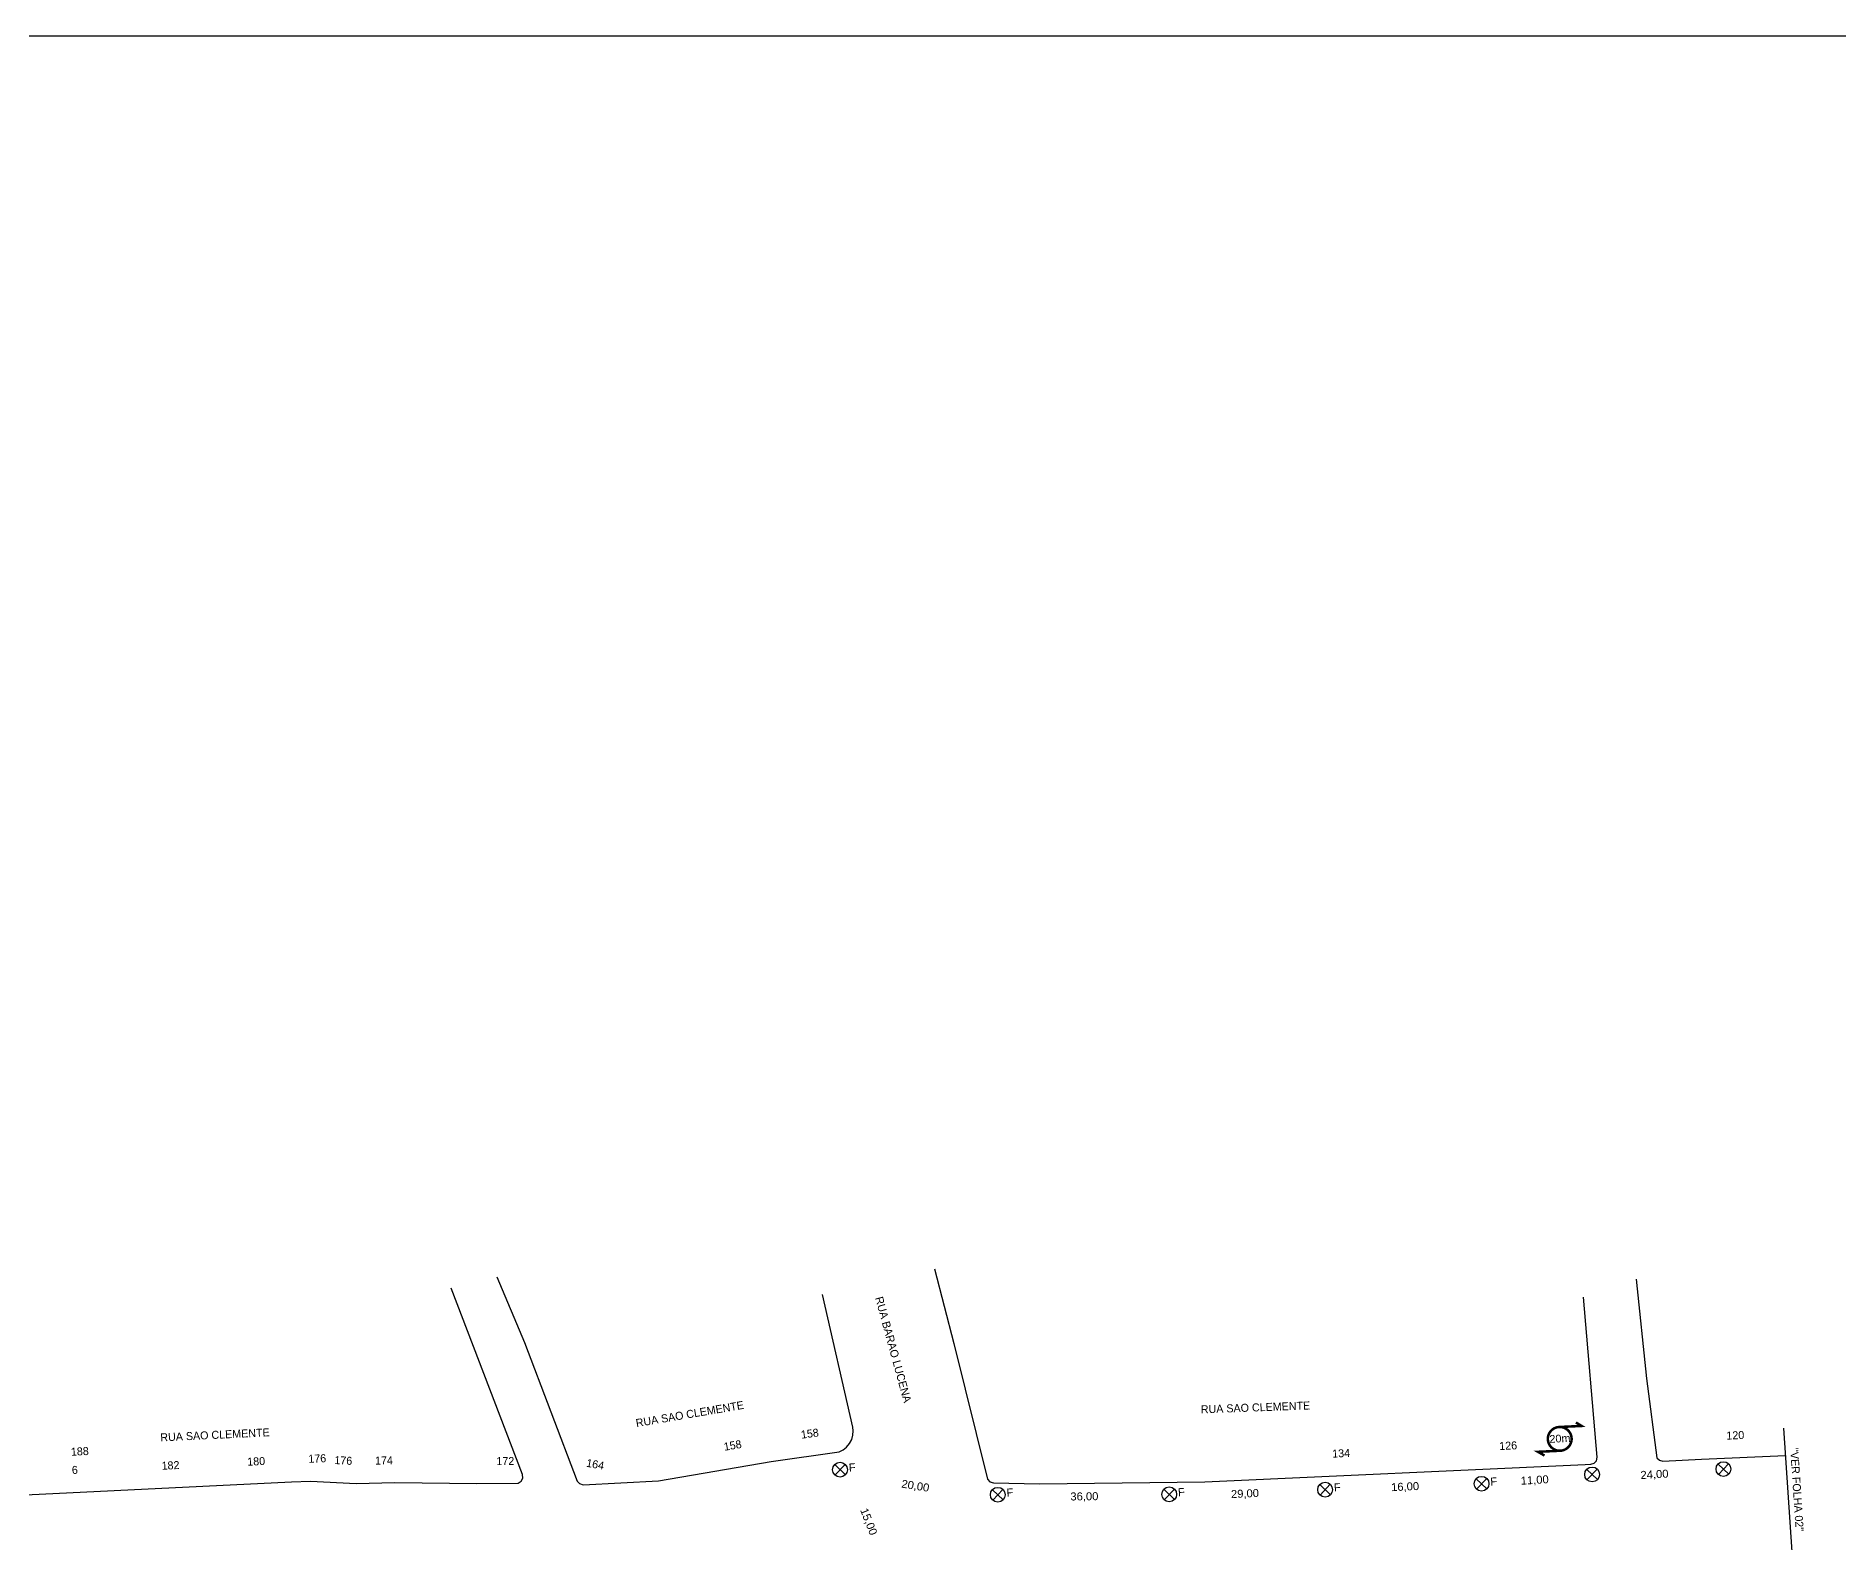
# Model space of a CAD drawing. Header units: inches. Extents: x 12732 to 16384, y 8731 to 9325.
# Drawn here: x 13991 to 14261.3, y 9098.9 to 9324.9 of the extents above; entities that cross this region are included whole.
import ezdxf

# ---------------------------------------------------------------- set-up
doc = ezdxf.new("R2010")
doc.units = ezdxf.units.IN
doc.header["$MEASUREMENT"] = 0
for name, color, linetype in [('ALINHAMENTO PREDIAL', 120, 'Continuous'), ('METRAGEM', 7, 'Continuous'), ('NOME LOGRADOURO', 252, 'Continuous'), ('NUMERAÇÃO', 7, 'Continuous')]:
    doc.layers.add(name, color=color, linetype=linetype)
doc.styles.add('ARIAL', font='arial.ttf')

msp = doc.modelspace()

# ---------------------------------------------------------------- linework, layer by layer
for points in [[(13680.66, 8730.9), (14519.23, 8730.9), (14519.23, 9324.9), (13680.66, 9324.9), (13680.66, 8730.9)], [(14253.06, 9116.09), (14254.65, 9092.35)]]:
    msp.add_lwpolyline(points)
at = {"color": 1, "const_width": 0.377}
msp.add_lwpolyline([(14219.4, 9116.27, 1.000012), (14219.57, 9112.71, 0.999978)], format="xyb", close=True, dxfattribs=at)
at = {"color": 1, "const_width": 0.377, "elevation": 0.38}
msp.add_lwpolyline([(14219.4, 9116.27), (14222.76, 9116.43), (14221.91, 9116.95)], dxfattribs=at)
at = {"color": 1, "const_width": 0.377}
msp.add_lwpolyline([(14219.57, 9112.71), (14216.22, 9112.55), (14217.2, 9111.99)], dxfattribs=at)
at = {"color": 1}
for points in [[(14110.77, 9110.63), (14112.37, 9109.1)], [(14112.34, 9110.67), (14110.81, 9109.07)], [(14223.53, 9109.91), (14225.14, 9108.38)], [(14225.1, 9109.95), (14223.57, 9108.34)], [(14243.23, 9110.72), (14244.84, 9109.19)], [(14244.8, 9110.76), (14243.27, 9109.15)], [(14183.51, 9107.64), (14185.12, 9106.11)], [(14185.08, 9107.68), (14183.55, 9106.07)], [(14206.96, 9108.52), (14208.57, 9107)], [(14208.53, 9108.56), (14207, 9106.96)], [(14134.43, 9106.87), (14136.03, 9105.34)], [(14136, 9106.91), (14134.47, 9105.3)], [(14160.13, 9106.93), (14161.74, 9105.41)], [(14161.7, 9106.97), (14160.17, 9105.37)]]:
    msp.add_lwpolyline(points, dxfattribs=at)
for centre in [(14111.57, 9109.87), (14224.34, 9109.15), (14244.03, 9109.96), (14135.23, 9106.11), (14160.93, 9106.17), (14184.31, 9106.87), (14207.76, 9107.76)]:
    msp.add_circle(centre, 1.11, dxfattribs=at)
at = {"layer": 'ALINHAMENTO PREDIAL'}
for points in [[(14125.72, 9140.01), (14128.63, 9128.79), (14133.69, 9108.46), (14134.03, 9108.07), (14134.57, 9107.89), (14141.47, 9107.75), (14166.25, 9108.04), (14223.29, 9110.65), (14224.17, 9110.69), (14224.66, 9110.84), (14225.01, 9111.22), (14225.12, 9111.77), (14223.04, 9135.74)], [(14032.16, 9108.14), (14039.03, 9107.8), (14044.82, 9107.94), (14057.12, 9107.8), (14063.32, 9107.87), (14063.75, 9108.15), (14063.99, 9108.61), (14063.94, 9109.17), (14053.29, 9137.09)], [(14060.12, 9138.78), (14064.27, 9128.95), (14072.17, 9108.17), (14072.51, 9107.79), (14073.05, 9107.62), (14084.35, 9108.22), (14101.26, 9111.11), (14111.42, 9112.56), (14112.03, 9112.85), (14112.56, 9113.27), (14113, 9113.78), (14113.32, 9114.38), (14113.5, 9115.03), (14113.55, 9115.7), (14113.49, 9116.24), (14108.96, 9136.12)], [(14230.92, 9138.46), (14232.5, 9123.57), (14234.05, 9111.65), (14234.42, 9111.29), (14234.96, 9111.17), (14240.72, 9111.45), (14253.34, 9112.02)], [(13972.45, 9133.35), (13988.56, 9106.58), (13988.94, 9106.23), (13989.45, 9106.12), (14029.34, 9108.03), (14032.16, 9108.14)]]:
    msp.add_lwpolyline(points, dxfattribs=at)

# ---------------------------------------------------------------- texts
at = {"color": 1, "style": 'ARIAL'}
for s, height, rotation, p in [('20m', 1.162, 2.695, (14217.96, 9113.89)), ('F', 1.2, 3.6242, (14112.92, 9109.58)), ('F', 1.2, 3.6242, (14162.28, 9105.88)), ('F', 1.2, 3.6242, (14185.66, 9106.59)), ('F', 1.2, 3.6242, (14209.11, 9107.47)), ('F', 1.2, 3.6242, (14136.57, 9105.82))]:
    msp.add_text(s, height=height, rotation=rotation, dxfattribs=at).set_placement(p)
at = {"layer": 'METRAGEM', "color": 3, "style": 'ARIAL'}
for s, rotation, p in [('24,00', 3.2173, (14231.63, 9108.46)), ('20,00', 350.9636, (14120.71, 9107.2)), ('16,00', 2.6199, (14194.23, 9106.64)), ('11,00', 3.2745, (14213.67, 9107.61)), ('36,00', 0.6705, (14146.12, 9105.25)), ('29,00', 2.6199, (14170.22, 9105.6)), ('15,00', 291.397, (14114.57, 9103.82))]:
    msp.add_text(s, height=1.2, rotation=rotation, dxfattribs=at).set_placement(p)
at = {"layer": 'NOME LOGRADOURO'}
for s, rotation, p in [('RUA BARAO LUCENA', 285.3112, (14116.82, 9135.64)), ('RUA SAO CLEMENTE', 9.6984, (14081.06, 9116.25)), ('RUA SAO CLEMENTE', 2.0893, (14165.69, 9118.31)), ('RUA SAO CLEMENTE', 2.7413, (14009.69, 9114.1))]:
    msp.add_text(s, height=1.2, rotation=rotation, dxfattribs=at).set_placement(p)
at = {"layer": 'NUMERAÇÃO'}
for s, rotation, p in [('158', 7.816, (14105.8, 9114.51)), ('120', 2.5942, (14244.5, 9114.37)), ('188', 2.7427, (13996.28, 9111.95)), ('158', 9.7033, (14094.25, 9112.7)), ('134', 2.6212, (14185.4, 9111.67)), ('126', 2.6212, (14210.44, 9112.81)), ("''VER FOLHA 02''", 273.8167, (14254.04, 9113.1)), ('6', 2.7427, (13996.42, 9109.21)), ('182', 2.7427, (14009.88, 9109.85)), ('180', 2.7427, (14022.72, 9110.46)), ('176', 2.3631, (14031.87, 9110.89)), ('176', 357.1153, (14035.73, 9110.72)), ('174', 1.3858, (14041.86, 9110.62)), ('172', 0.1947, (14060.05, 9110.56)), ('164', 349.6885, (14073.45, 9110.33))]:
    msp.add_text(s, height=1.2, rotation=rotation, dxfattribs=at).set_placement(p)

doc.saveas('drawing.dxf')
